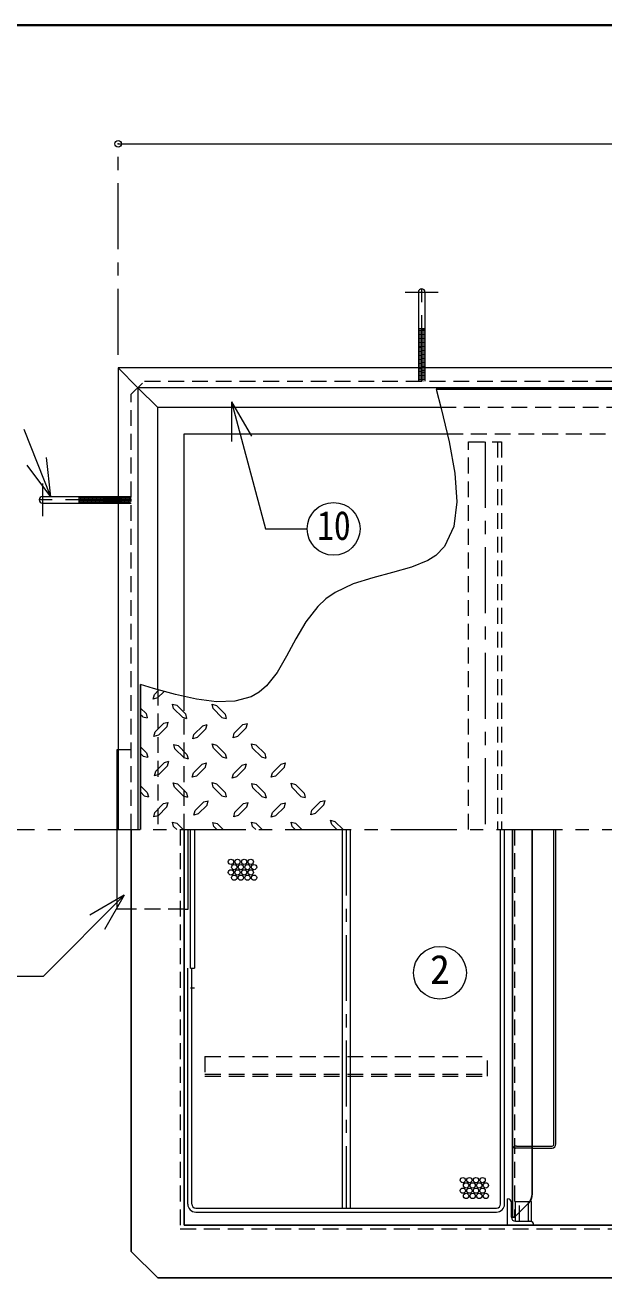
# Model space of a CAD drawing. Units: millimetres at full size, sheet at 1:10; details may follow other scales. Extents: x -2125 to 1925, y -1405 to 1405.
# Drawn here: x -1218 to -780, y 455 to 1405 of the extents above; entities that cross this region are included whole.
import ezdxf
from ezdxf.enums import TextEntityAlignment as Align

# ---------------------------------------------------------------- set-up
doc = ezdxf.new("R2010")
doc.units = ezdxf.units.MM
doc.header["$LTSCALE"] = 10
doc.header["$PDMODE"] = 32
doc.header["$PDSIZE"] = 5
doc.linetypes.add('CHAIN1', pattern=[8, 5, -1, 1, -1])
doc.linetypes.add('DASHED1', pattern=[1.8, 1.2, -0.6])
doc.layers.add('0-A', color=4, linetype='Continuous', lineweight=9)
doc.styles.add('ＭＳ ゴシック', font='')
doc.styles.get('ＭＳ ゴシック').set_extended_font_data('MS Gothic')

msp = doc.modelspace()

# ---------------------------------------------------------------- linework, layer by layer
at = {"layer": '0-A', "color": 1, "lineweight": 40}
msp.add_line((1925.2, 1405.02), (-2124.8, 1405.02), dxfattribs=at)
at = {"layer": '0-A'}
for p, q in [((-1147.8, 1315.02), (452.2, 1315.02)), ((-920.3, 1174.92), (-915.3, 1174.92)), ((-915.3, 1174.05), (-920.3, 1174.46)), ((-915.3, 1173.04), (-920.3, 1173.45)), ((-915.3, 1172.04), (-920.3, 1172.45)), ((-915.3, 1171.04), (-920.3, 1171.45)), ((-915.3, 1170.03), (-920.3, 1170.44)), ((-915.3, 1169.03), (-920.3, 1169.44)), ((-915.3, 1168.03), (-920.3, 1168.44)), ((-915.3, 1167.02), (-920.3, 1167.43)), ((-915.3, 1166.02), (-920.3, 1166.43)), ((-915.3, 1165.02), (-920.3, 1165.43)), ((-915.3, 1164.01), (-920.3, 1164.42)), ((-915.3, 1163.01), (-920.3, 1163.42)), ((-915.3, 1162.01), (-920.3, 1162.42)), ((-915.3, 1161), (-920.3, 1161.41)), ((-915.3, 1160), (-920.3, 1160.41)), ((-915.3, 1159), (-920.3, 1159.41)), ((-915.3, 1157.99), (-920.3, 1158.4)), ((-915.3, 1156.99), (-920.3, 1157.4)), ((-915.3, 1155.99), (-920.3, 1156.4)), ((-915.3, 1154.98), (-920.3, 1155.39)), ((-915.3, 1153.98), (-920.3, 1154.39)), ((-915.3, 1152.98), (-920.3, 1153.39)), ((-915.3, 1151.97), (-920.3, 1152.38)), ((-915.3, 1150.97), (-920.3, 1151.38)), ((-915.3, 1149.97), (-920.3, 1150.38)), ((-915.3, 1148.96), (-920.3, 1149.37)), ((-915.3, 1147.96), (-920.3, 1148.37)), ((-915.3, 1146.96), (-920.3, 1147.37)), ((-915.3, 1145.95), (-920.3, 1146.36)), ((-916.13, 1145.02), (-920.3, 1145.36)), ((-1132.8, 1130.02), (-1117.8, 1115.02)), ((-1117.8, 901.09), (-1117.8, 1115.02)), ((-903.2, 1115.02), (-1117.8, 1115.02)), ((-1097.8, 1095.02), (-898.46, 1095.02)), ((-1097.8, 895.91), (-1097.8, 1095.02)), ((-1177.69, 1047.52), (-1177.69, 1042.52)), ((-1176.82, 1042.52), (-1177.23, 1047.52)), ((-1175.82, 1042.52), (-1176.23, 1047.52)), ((-1174.82, 1042.52), (-1175.23, 1047.52)), ((-1173.81, 1042.52), (-1174.22, 1047.52)), ((-1172.81, 1042.52), (-1173.22, 1047.52)), ((-1171.81, 1042.52), (-1172.22, 1047.52)), ((-1170.8, 1042.52), (-1171.21, 1047.52)), ((-1169.8, 1042.52), (-1170.21, 1047.52)), ((-1168.8, 1042.52), (-1169.21, 1047.52)), ((-1167.79, 1042.52), (-1168.2, 1047.52)), ((-1166.79, 1042.52), (-1167.2, 1047.52)), ((-1165.79, 1042.52), (-1166.2, 1047.52)), ((-1164.78, 1042.52), (-1165.19, 1047.52)), ((-1163.78, 1042.52), (-1164.19, 1047.52)), ((-1162.78, 1042.52), (-1163.19, 1047.52)), ((-1161.77, 1042.52), (-1162.18, 1047.52)), ((-1160.77, 1042.52), (-1161.18, 1047.52)), ((-1159.77, 1042.52), (-1160.18, 1047.52)), ((-1158.76, 1042.52), (-1159.17, 1047.52)), ((-1157.76, 1042.52), (-1158.17, 1047.52)), ((-1156.76, 1042.52), (-1157.17, 1047.52)), ((-1155.75, 1042.52), (-1156.16, 1047.52)), ((-1154.75, 1042.52), (-1155.16, 1047.52)), ((-1153.75, 1042.52), (-1154.16, 1047.52)), ((-1152.74, 1042.52), (-1153.15, 1047.52)), ((-1151.74, 1042.52), (-1152.15, 1047.52)), ((-1150.74, 1042.52), (-1151.15, 1047.52)), ((-1149.73, 1042.52), (-1150.14, 1047.52)), ((-1148.73, 1042.52), (-1149.14, 1047.52)), ((-1147.8, 1043.35), (-1148.14, 1047.52)), ((-1121.29, 893.93), (-1120.35, 897.29)), ((-1117.93, 894.77), (-1121.29, 893.93)), ((-1116.86, 900.83), (-1120.35, 897.29)), ((-1113.01, 899.77), (-1117.93, 894.77)), ((-1126.65, 883.01), (-1130.8, 887.16)), ((-1106.7, 890.15), (-1103.34, 889.31)), ((-1105.86, 886.89), (-1106.7, 890.15)), ((-1099.14, 880.17), (-1105.86, 886.89)), ((-1096.72, 882.69), (-1103.34, 889.31)), ((-1076.67, 890.04), (-1073.31, 889.1)), ((-1075.83, 886.68), (-1076.67, 890.04)), ((-1069.21, 880.07), (-1075.83, 886.68)), ((-1066.8, 882.48), (-1073.31, 889.1)), ((-1129.17, 880.49), (-1130.8, 882.12)), ((-1129.17, 880.49), (-1125.81, 879.65)), ((-1126.65, 883.01), (-1125.81, 879.65)), ((-1113.21, 875.66), (-1119.72, 869.04)), ((-1113.21, 875.66), (-1109.85, 876.5)), ((-1110.69, 873.24), (-1109.85, 876.5)), ((-1099.14, 880.17), (-1095.88, 879.33)), ((-1096.72, 882.69), (-1095.88, 879.33)), ((-1083.7, 873.77), (-1080.34, 874.71)), ((-1081.29, 871.35), (-1080.34, 874.71)), ((-1069.21, 880.07), (-1065.85, 879.12)), ((-1066.8, 882.48), (-1065.85, 879.12)), ((-1053.25, 874.61), (-1059.87, 867.99)), ((-1053.25, 874.61), (-1049.89, 875.55)), ((-1050.84, 872.19), (-1049.89, 875.55)), ((-1120.66, 865.68), (-1119.72, 869.04)), ((-1117.3, 866.52), (-1120.66, 865.68)), ((-1110.69, 873.24), (-1117.3, 866.52)), ((-1083.7, 873.77), (-1090.32, 867.15)), ((-1081.29, 871.35), (-1087.9, 864.74)), ((-1126.33, 853.19), (-1130.8, 857.65)), ((-1105.65, 859.59), (-1102.29, 858.65)), ((-1104.81, 856.23), (-1105.65, 859.59)), ((-1098.09, 849.62), (-1104.81, 856.23)), ((-1095.67, 852.03), (-1102.29, 858.65)), ((-1076.56, 860.01), (-1073.2, 859.07)), ((-1075.62, 856.65), (-1076.56, 860.01)), ((-1069, 850.04), (-1075.62, 856.65)), ((-1066.59, 852.45), (-1073.2, 859.07)), ((-1046.74, 860.01), (-1043.38, 859.17)), ((-1045.9, 856.76), (-1046.74, 860.01)), ((-1039.18, 850.14), (-1045.9, 856.76)), ((-1036.77, 852.56), (-1043.38, 859.17)), ((-1128.75, 850.67), (-1130.8, 852.72)), ((-1128.75, 850.67), (-1125.39, 849.83)), ((-1126.33, 853.19), (-1125.39, 849.83)), ((-1112.68, 845.84), (-1119.3, 839.22)), ((-1112.68, 845.84), (-1109.32, 846.78)), ((-1110.27, 843.42), (-1109.32, 846.78)), ((-1098.09, 849.62), (-1094.83, 848.67)), ((-1095.67, 852.03), (-1094.83, 848.67)), ((-1084.23, 844.68), (-1080.87, 845.52)), ((-1081.71, 842.27), (-1080.87, 845.52)), ((-1069, 850.04), (-1065.64, 849.09)), ((-1066.59, 852.45), (-1065.64, 849.09)), ((-1039.18, 850.14), (-1035.93, 849.2)), ((-1036.77, 852.56), (-1035.93, 849.2)), ((-1024.27, 844.68), (-1020.91, 845.52)), ((-1021.86, 842.27), (-1020.91, 845.52)), ((-1120.14, 835.86), (-1119.3, 839.22)), ((-1116.88, 836.81), (-1120.14, 835.86)), ((-1110.27, 843.42), (-1116.88, 836.81)), ((-1091.68, 834.71), (-1090.74, 838.07)), ((-1084.23, 844.68), (-1090.74, 838.07)), ((-1081.71, 842.27), (-1088.32, 835.55)), ((-1061.34, 833.97), (-1060.5, 837.33)), ((-1053.88, 843.95), (-1060.5, 837.33)), ((-1051.47, 841.53), (-1058.08, 834.92)), ((-1053.88, 843.95), (-1050.52, 844.89)), ((-1051.47, 841.53), (-1050.52, 844.89)), ((-1031.73, 834.71), (-1030.89, 838.07)), ((-1024.27, 844.68), (-1030.89, 838.07)), ((-1021.86, 842.27), (-1028.47, 835.55)), ((-1125.7, 823.16), (-1130.8, 828.25)), ((-1106.07, 830.4), (-1102.71, 829.56)), ((-1105.12, 827.15), (-1106.07, 830.4)), ((-1098.51, 820.53), (-1105.12, 827.15)), ((-1096.09, 822.95), (-1102.71, 829.56)), ((-1088.32, 835.55), (-1091.68, 834.71)), ((-1076.67, 830.61), (-1073.31, 829.67)), ((-1075.83, 827.25), (-1076.67, 830.61)), ((-1069.21, 820.64), (-1075.83, 827.25)), ((-1066.8, 823.16), (-1073.31, 829.67)), ((-1058.08, 834.92), (-1061.34, 833.97)), ((-1046.53, 829.98), (-1043.17, 829.14)), ((-1045.69, 826.73), (-1046.53, 829.98)), ((-1038.97, 820.11), (-1045.69, 826.73)), ((-1036.56, 822.53), (-1043.17, 829.14)), ((-1028.47, 835.55), (-1031.73, 834.71)), ((-1009.26, 820.11), (-1015.87, 826.83)), ((-1006.84, 822.63), (-1013.46, 829.25)), ((-1128.12, 820.64), (-1130.8, 823.7)), ((-1128.12, 820.64), (-1124.76, 819.8)), ((-1125.7, 823.16), (-1124.76, 819.8)), ((-1098.51, 820.53), (-1095.15, 819.59)), ((-1096.09, 822.95), (-1095.15, 819.59)), ((-1069.21, 820.64), (-1065.85, 819.8)), ((-1066.8, 823.16), (-1065.85, 819.8)), ((-1038.97, 820.11), (-1035.72, 819.17)), ((-1036.56, 822.53), (-1035.72, 819.17)), ((-1009.26, 820.11), (-1006, 819.27)), ((-1006.84, 822.63), (-1006, 819.27)), ((-994.35, 816.23), (-990.99, 817.07)), ((-991.83, 813.81), (-990.99, 817.07)), ((-1120.87, 804.68), (-1119.93, 808.04)), ((-1113.31, 814.65), (-1119.93, 808.04)), ((-1110.9, 812.24), (-1117.51, 805.52)), ((-1113.31, 814.65), (-1109.95, 815.49)), ((-1110.9, 812.24), (-1109.95, 815.49)), ((-1090.32, 806.04), (-1089.48, 809.4)), ((-1082.86, 816.02), (-1089.48, 809.4)), ((-1080.34, 813.6), (-1087.06, 806.88)), ((-1082.86, 816.02), (-1079.5, 816.86)), ((-1080.34, 813.6), (-1079.5, 816.86)), ((-1052.73, 814.76), (-1059.34, 808.14)), ((-1050.31, 812.34), (-1056.93, 805.62)), ((-1052.73, 814.76), (-1049.37, 815.6)), ((-1050.31, 812.34), (-1049.37, 815.6)), ((-1024.38, 814.44), (-1030.89, 807.83)), ((-1024.38, 814.44), (-1021.02, 815.28)), ((-1021.86, 812.03), (-1021.02, 815.28)), ((-1001.8, 806.25), (-1000.96, 809.61)), ((-994.35, 816.23), (-1000.96, 809.61)), ((-991.83, 813.81), (-998.55, 807.09)), ((-1117.51, 805.52), (-1120.87, 804.68)), ((-1106.7, 800.69), (-1103.34, 799.74)), ((-1105.75, 797.33), (-1106.7, 800.69)), ((-1098.61, 795.02), (-1103.34, 799.74)), ((-1087.06, 806.88), (-1090.32, 806.04)), ((-1076.04, 800.48), (-1072.68, 799.64)), ((-1075.2, 797.22), (-1076.04, 800.48)), ((-1068.24, 795.02), (-1072.68, 799.64)), ((-1046.74, 800.69), (-1043.38, 799.74)), ((-1045.9, 797.33), (-1046.74, 800.69)), ((-1038.66, 795.02), (-1043.38, 799.74)), ((-1008.73, 795.02), (-1013.46, 799.74)), ((-998.55, 807.09), (-1001.8, 806.25)), ((-982.17, 795.02), (-985.95, 798.8)), ((-977.19, 795.02), (-983.53, 801.21)), ((-1103.44, 795.02), (-1105.75, 797.33)), ((-1093.05, 690.02), (-1093.05, 795.02)), ((-1090.05, 795.02), (-1090.05, 690.02)), ((-1072.99, 795.02), (-1075.2, 797.22)), ((-1043.59, 795.02), (-1045.9, 797.33)), ((-817.55, 556.52), (-817.55, 795.02)), ((-816.05, 556.52), (-816.05, 795.02)), ((-834.05, 555.02), (-819.05, 555.02)), ((-834.05, 553.52), (-819.05, 553.52))]:
    msp.add_line(p, q, dxfattribs=at)
at = {"layer": '0-A', "linetype": 'CHAIN1'}
for p, q in [((-1147.8, 1155.02), (-1147.8, 1315.02)), ((-917.8, 1135.02), (-917.8, 1214.92)), ((-930.3, 1202.42), (-905.3, 1202.42)), ((-869.8, 1089.02), (-869.8, 795.02)), ((-1205.19, 1057.52), (-1205.19, 1032.52)), ((-1137.8, 1045.02), (-1217.69, 1045.02)), ((-1261.13, 795.02), (817.2, 795.02)), ((-975.05, 795.02), (-975.05, 508.02))]:
    msp.add_line(p, q, dxfattribs=at)
at = {"layer": '0-A', "color": 7, "lineweight": 18}
for p, q in [((-920.3, 1202.42), (-920.3, 1145.02)), ((-915.3, 1202.42), (-915.3, 1145.02)), ((-1147.8, 1145.02), (-1132.8, 1130.02)), ((-1147.8, 1145.02), (-1147.8, 795.02)), ((452.2, 1145.02), (-1147.8, 1145.02)), ((-1132.8, 1130.02), (-1132.8, 795.02)), ((437.2, 1130.02), (-1132.8, 1130.02)), ((-1061.8, 1119.22), (-1046.8, 1093.24)), ((-1061.8, 1119.22), (-1061.8, 1089.22)), ((-1198.76, 1047.26), (-1218.93, 1098.42)), ((-1198.76, 1047.26), (-1202.17, 1077.07)), ((-1198.76, 1047.26), (-1216.61, 1071.37)), ((-1205.19, 1047.52), (-1147.8, 1047.52)), ((-1205.19, 1042.52), (-1147.8, 1042.52)), ((-1094.8, 734.52), (-1094.8, 795.02)), ((-978.05, 795.02), (-978.05, 508.02)), ((-972.05, 795.02), (-972.05, 508.02)), ((-858.05, 511.02), (-858.05, 795.02)), ((-855.05, 511.02), (-855.05, 795.02)), ((-1143.15, 745.22), (-1204.68, 683.69)), ((-1143.15, 745.22), (-1169.14, 730.22)), ((-1143.15, 745.22), (-1158.15, 719.24)), ((-1137.8, 734.52), (-1148.8, 734.52)), ((-1097.8, 734.52), (-1094.8, 734.52)), ((-1095.05, 511.02), (-1095.05, 690.02)), ((-1093.05, 690.02), (-1090.05, 690.02)), ((-1092.05, 511.02), (-1092.05, 690.02)), ((-1204.68, 683.69), (-1245.29, 683.69)), ((-852.8, 495.02), (-852.8, 515.02)), ((-834.65, 513.02), (-835.84, 513.02)), ((-834.65, 498.02), (-834.65, 513.02)), ((-1089.05, 508.02), (-861.05, 508.02)), ((-1089.05, 505.02), (-861.05, 505.02)), ((-849.8, 501.02), (-849.8, 512.02)), ((-836.8, 498.02), (-836.8, 511.84)), ((-846.8, 498.02), (-846.8, 501.77)), ((-846.8, 498.02), (-834.65, 498.02))]:
    msp.add_line(p, q, dxfattribs=at)
at = {"layer": '0-A', "linetype": 'DASHED1'}
for p, q in [((-920.3, 1145.02), (-920.3, 1135.02)), ((-915.3, 1143.95), (-920.3, 1144.36)), ((-915.3, 1142.94), (-920.3, 1143.35)), ((-915.3, 1141.94), (-920.3, 1142.35)), ((-915.3, 1140.94), (-920.3, 1141.35)), ((-915.3, 1139.93), (-920.3, 1140.34)), ((-915.3, 1144.95), (-916.13, 1145.02)), ((-915.3, 1145.02), (-915.3, 1135.02)), ((-1137.8, 1125.02), (-1127.8, 1135.02)), ((-1127.8, 1135.02), (432.2, 1135.02)), ((-915.3, 1138.93), (-920.3, 1139.34)), ((-915.3, 1137.93), (-920.3, 1138.34)), ((-915.3, 1136.92), (-920.3, 1137.33)), ((-915.3, 1135.92), (-920.3, 1136.33)), ((-916.54, 1135.02), (-920.3, 1135.33)), ((-1137.8, 795.02), (-1137.8, 1125.02)), ((422.2, 1115.02), (-903.2, 1115.02)), ((-898.46, 1095.02), (402.2, 1095.02)), ((-860.3, 1089.02), (-860.3, 795.02)), ((-1147.8, 1047.52), (-1137.8, 1047.52)), ((-1146.72, 1042.52), (-1147.13, 1047.52)), ((-1145.72, 1042.52), (-1146.13, 1047.52)), ((-1144.72, 1042.52), (-1145.13, 1047.52)), ((-1143.71, 1042.52), (-1144.12, 1047.52)), ((-1142.71, 1042.52), (-1143.12, 1047.52)), ((-1141.71, 1042.52), (-1142.12, 1047.52)), ((-1140.7, 1042.52), (-1141.11, 1047.52)), ((-1139.7, 1042.52), (-1140.11, 1047.52)), ((-1138.7, 1042.52), (-1139.11, 1047.52)), ((-1137.8, 1043.76), (-1138.1, 1047.52)), ((-1147.73, 1042.52), (-1147.8, 1043.35)), ((-1147.8, 1042.52), (-1137.8, 1042.52)), ((-1117.8, 901.09), (-1117.8, 795.02)), ((-1097.8, 795.02), (-1097.8, 895.91)), ((-1097.8, 734.52), (-1137.8, 734.52)), ((-1093.05, 675.02), (-1090.05, 675.02)), ((-1082.05, 623.02), (-1082.05, 608.02)), ((-1082.05, 623.02), (-868.05, 623.02)), ((-868.05, 608.02), (-868.05, 623.02)), ((-1082.05, 609.52), (-868.05, 609.52)), ((-1082.05, 608.02), (-868.05, 608.02)), ((-846.05, 555.02), (-834.05, 555.02)), ((-834.05, 553.52), (-846.05, 553.52)), ((-846.8, 501.77), (-846.8, 513.02)), ((-846.8, 513.02), (-835.84, 513.02)), ((-843.8, 498.02), (-843.8, 513.02)), ((-836.8, 511.84), (-836.8, 513.02))]:
    msp.add_line(p, q, dxfattribs=at)
at = {"layer": '0-A', "color": 5, "lineweight": 25}
for p, q in [((-906.78, 1129.02), (435.2, 1129.02)), ((-1130.8, 904.88), (-1130.8, 795.02)), ((-1137.8, 795.02), (-1137.8, 475.02)), ((-1097.8, 795.02), (-1097.8, 495.02)), ((-849.05, 795.02), (-849.05, 501.02)), ((-834.05, 795.02), (-834.05, 518.73)), ((-836.95, 511.68), (-847.55, 501.02)), ((402.2, 495.02), (-1097.8, 495.02)), ((-849.05, 501.02), (-847.55, 501.02)), ((-1137.8, 475.02), (-1117.8, 455.02)), ((-1117.8, 455.02), (422.2, 455.02))]:
    msp.add_line(p, q, dxfattribs=at)
at = {"layer": '0-A', "color": 7, "linetype": 'DASHED1', "lineweight": 18}
for p, q in [((-882.3, 1089.02), (-857.3, 1089.02)), ((-882.3, 795.02), (-882.3, 1089.02)), ((-857.3, 1089.02), (-857.3, 795.02)), ((-1100.8, 795.02), (-1100.8, 492.02)), ((-847.55, 795.02), (-847.55, 501.02)), ((405.2, 492.02), (-1100.8, 492.02))]:
    msp.add_line(p, q, dxfattribs=at)
at = {"layer": '0-A', "color": 7, "lineweight": 18}
for points in [[(-906.78, 1129.02), (-902.99, 1114.19), (-897.05, 1089.08), (-892.78, 1065.26), (-891.22, 1043.53), (-893.42, 1024.71), (-900.44, 1009.61), (-907.13, 1002.88), (-913.16, 999.07), (-925.6, 993.96), (-939.8, 989.91), (-954.8, 985.98), (-969.66, 981.24), (-983.41, 974.76), (-990.5, 969.83), (-996.57, 964.1), (-1005.52, 952.47), (-1013.15, 939.54), (-1020.21, 926.41), (-1027.41, 914.16), (-1035.47, 903.87), (-1040.82, 899.24), (-1047.06, 895.67), (-1059.34, 892.31), (-1073.23, 891.9), (-1088.38, 893.81), (-1104.44, 897.39), (-1121.05, 901.99), (-1130.8, 904.88)], [(-1061.8, 1119.22), (-1036.02, 1023.01), (-1004.53, 1023.01)], [(-1137.8, 855.52), (-1148.8, 855.52), (-1148.8, 734.52)]]:
    msp.add_lwpolyline(points, dxfattribs=at)
at = {"layer": '0-A'}
for points in [[(-1087.9, 864.74), (-1091.26, 863.9), (-1090.32, 867.15)], [(-1050.84, 872.19), (-1057.45, 865.58), (-1060.71, 864.63), (-1059.87, 867.99)], [(-1015.87, 826.83), (-1016.82, 830.09), (-1013.46, 829.25)], [(-1056.93, 805.62), (-1060.18, 804.78), (-1059.34, 808.14)], [(-1021.86, 812.03), (-1028.47, 805.31), (-1031.83, 804.47), (-1030.89, 807.83)], [(-1013.56, 795.02), (-1015.87, 797.33), (-1016.82, 800.58), (-1013.46, 799.74)], [(-985.95, 798.8), (-986.89, 802.16), (-983.53, 801.21)]]:
    msp.add_lwpolyline(points, dxfattribs=at)
at = {"layer": '0-A', "color": 7, "lineweight": 18}
for centre in [(-984.53, 1023.01), (-903.94, 686.42)]:
    msp.add_circle(centre, 20, dxfattribs=at)
at = {"layer": '0-A'}
for centre in [(-1062.33, 770.53), (-1057.33, 770.53), (-1052.33, 770.53), (-1047.33, 770.53), (-1062.33, 762.53), (-1059.83, 766.53), (-1059.83, 758.53), (-1057.33, 762.53), (-1054.83, 766.53), (-1054.83, 758.53), (-1052.33, 762.53), (-1049.83, 766.53), (-1049.83, 758.53), (-1047.33, 762.53), (-1044.83, 766.53), (-1044.83, 758.53), (-886.66, 529.2), (-886.66, 521.2), (-884.16, 525.2), (-881.66, 529.2), (-881.66, 521.2), (-879.16, 525.2), (-876.66, 529.2), (-876.66, 521.2), (-874.16, 525.2), (-871.66, 529.2), (-871.66, 521.2), (-869.16, 525.2), (-884.16, 517.2), (-879.16, 517.2), (-874.16, 517.2), (-869.16, 517.2)]:
    msp.add_circle(centre, 2, dxfattribs=at)
at = {"layer": '0-A', "color": 7, "lineweight": 18}
for centre, radius, start, end in [((-917.8, 1202.42), 2.5, 0, 180), ((-1205.19, 1045.02), 2.5, 90, 270), ((-852.8, 512.02), 3, 0, 90), ((-1089.05, 511.02), 6, 180, 270), ((-1089.05, 511.02), 3, 180, 270), ((-861.05, 511.02), 3, 270, 0), ((-861.05, 511.02), 6, 270, 0), ((-846.8, 501.02), 3, 180, 270), ((-835.8, 495.02), 3, 0, 90)]:
    msp.add_arc(centre, radius, start, end, dxfattribs=at)
at = {"layer": '0-A', "linetype": 'DASHED1'}
for radius, start in [(3, 90.00252), (1.5, 90)]:
    msp.add_arc((-846.05, 552.02), radius, start, 180, dxfattribs=at)
at = {"layer": '0-A'}
for radius in [1.5, 3]:
    msp.add_arc((-819.05, 556.52), radius, 270, 0, dxfattribs=at)
at = {"layer": '0-A', "color": 5, "lineweight": 25}
msp.add_arc((-844.05, 518.73), 10, 315.18818, 0, dxfattribs=at)
at = {"layer": '0-A'}
msp.add_point((-1147.8, 1315.02), dxfattribs=at)

# ---------------------------------------------------------------- texts
at = {"layer": '0-A', "color": 7, "style": 'ＭＳ ゴシック', "width": 0.85}
msp.add_text('10', height=21.99, dxfattribs=at).set_placement((-997.03, 1008.01), align=Align.BOTTOM_LEFT)
at = {"layer": '0-A', "color": 7, "style": 'ＭＳ ゴシック'}
msp.add_text('2', height=21.99, dxfattribs=at).set_placement((-911.44, 671.42), align=Align.BOTTOM_LEFT)

doc.saveas('drawing.dxf')
